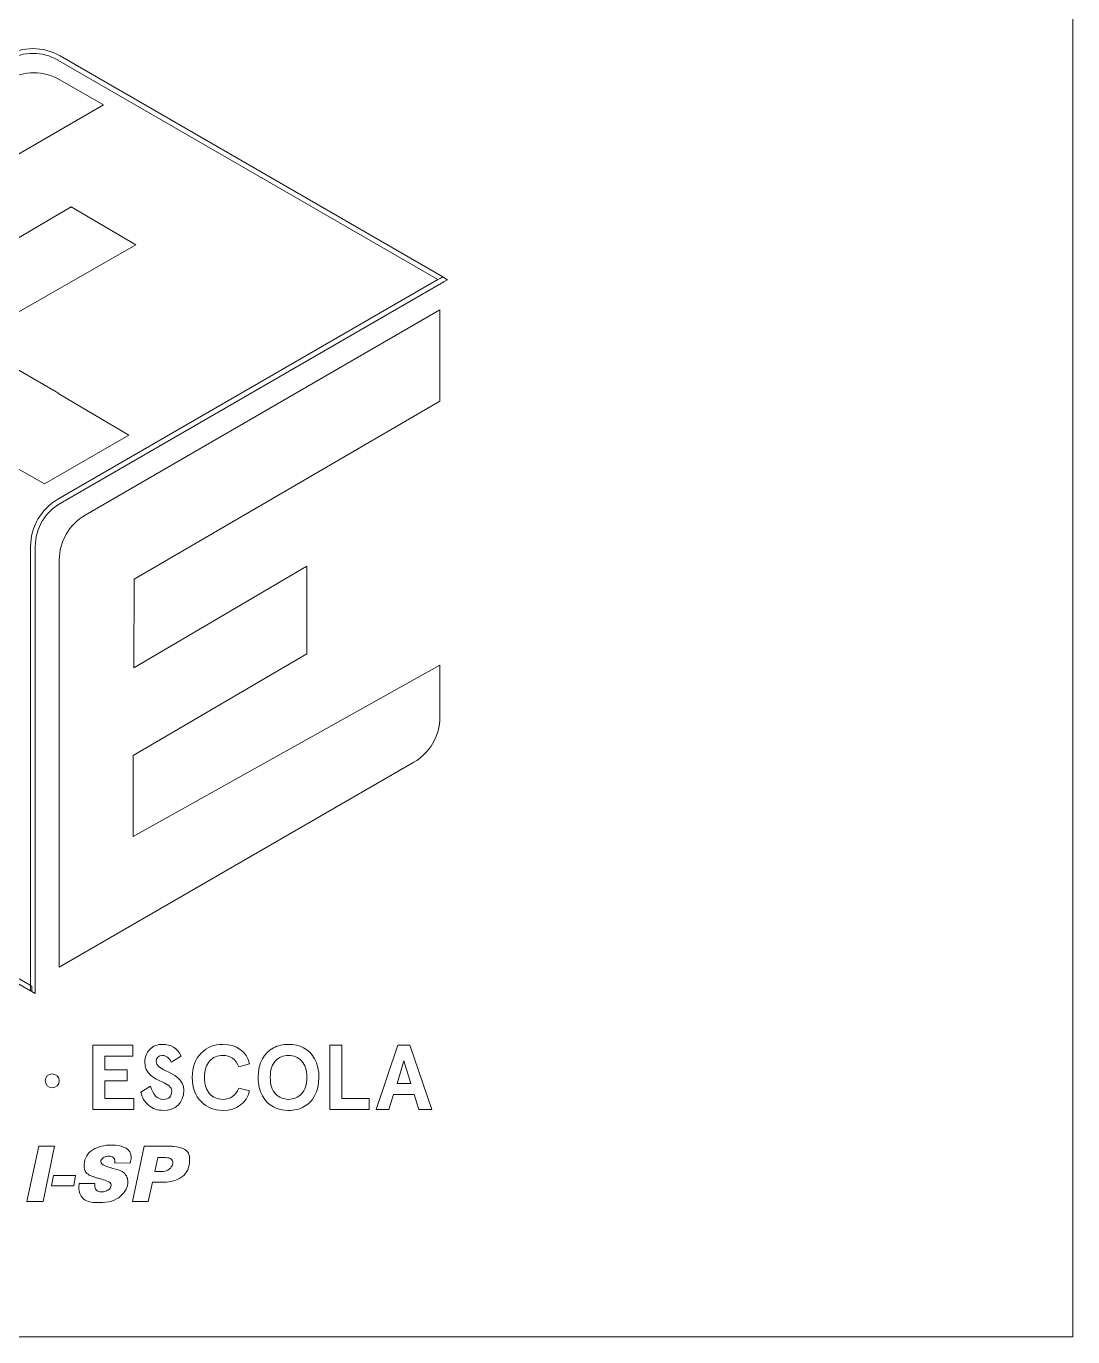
# Model space of a CAD drawing. Header units: millimetres. Extents: x -58.4 to 21.6, y 20.3 to 100.3.
# Drawn here: x -20.4 to 21.6, y 20.3 to 72.8 of the extents above; entities that cross this region are included whole.
import ezdxf

# ---------------------------------------------------------------- set-up
doc = ezdxf.new("R2010")
doc.units = ezdxf.units.MM
doc.header["$MEASUREMENT"] = 0
doc.layers.add('Camada 1', color=7, linetype='Continuous')

msp = doc.modelspace()

# ---------------------------------------------------------------- linework, layer by layer
at = {"layer": 'Camada 1', "color": 250, "lineweight": 20}
msp.add_lwpolyline([(-58.4193, 20.2811), (21.5807, 20.2811), (21.5807, 100.2811), (-58.4193, 100.2811), (-58.4193, 20.2811)], close=True, dxfattribs=at)
at = {"layer": 'Camada 1', "color": 140, "lineweight": 9}
msp.add_open_spline([(-20.1418, 34.1066), (-20.1418, 34.1066), (-20.192, 34.1372), (-20.192, 34.1372), (-20.192, 34.1372), (-20.192, 34.1372), (-20.192, 34.1372), (-20.192, 34.1372), (-35.5172, 42.9859), (-35.5172, 42.9859), (-35.5172, 42.9859), (-35.5172, 42.9859), (-35.5172, 42.9859), (-36.1907, 43.3744), (-36.6083, 44.0982), (-36.6083, 44.8745), (-36.6083, 44.8745), (-36.6083, 44.8745), (-36.6083, 44.8745), (-36.6083, 44.8745), (-36.6083, 61.4226), (-36.6083, 61.4226), (-36.6083, 61.4226), (-36.6083, 61.4226), (-36.6083, 61.4226), (-36.6083, 62.1989), (-36.1907, 62.9219), (-35.5172, 63.3104), (-35.5172, 63.3104), (-35.5172, 63.3104), (-35.5172, 63.3112), (-35.5172, 63.3112), (-21.1873, 71.5853), (-21.1873, 71.5853), (-21.1873, 71.5853), (-21.1873, 71.5853), (-21.1873, 71.5853), (-20.5146, 71.9722), (-19.6794, 71.9738), (-19.0067, 71.5853), (-19.0067, 71.5853), (-19.0067, 71.5853), (-19.0067, 71.5853), (-19.0067, 71.5853), (-3.6721, 62.7319), (-3.6721, 62.7319), (-3.6721, 62.7319), (-3.6721, 62.7319), (-3.6721, 62.7319), (-3.6721, 62.7319), (-3.8628, 62.6228), (-3.8628, 62.6228), (-3.8628, 62.6228), (-3.8628, 62.6228), (-3.8628, 62.6228), (-3.8628, 62.6228), (-19.1025, 71.4204), (-19.1025, 71.4204), (-19.1025, 71.4204), (-19.1025, 71.4212), (-19.1025, 71.4212), (-19.7163, 71.7752), (-20.4785, 71.7744), (-21.0923, 71.4204), (-21.0923, 71.4204), (-21.0923, 71.4204), (-21.0923, 71.4204), (-21.0923, 71.4204), (-35.423, 63.1463), (-35.423, 63.1463), (-35.423, 63.1463), (-35.423, 63.1463), (-35.423, 63.1463), (-36.0368, 62.7923), (-36.4199, 62.1314), (-36.4199, 61.4226), (-36.4199, 61.4226), (-36.4199, 61.4226), (-36.4199, 61.4226), (-36.4199, 61.4226), (-36.4199, 44.8745), (-36.4199, 44.8745), (-36.4199, 44.8745), (-36.4199, 44.8745), (-36.4199, 44.8745), (-36.4199, 44.1657), (-36.0368, 43.5047), (-35.423, 43.1507), (-35.423, 43.1507), (-35.423, 43.1507), (-35.423, 43.1507), (-35.423, 43.1507), (-20.2069, 34.3657), (-20.2069, 34.3657), (-20.2069, 34.3657), (-20.2069, 34.3657), (-20.2069, 34.3657), (-20.2069, 34.3657), (-20.192, 34.3562), (-20.192, 34.3562), (-20.192, 34.3562), (-20.192, 34.3562), (-20.192, 34.3562), (-20.192, 34.3562), (-20.1394, 34.3264), (-20.1394, 34.3264), (-20.1394, 34.3264), (-20.1394, 34.3264), (-20.1394, 34.3264), (-20.1394, 34.3264), (-20.1418, 34.1066), (-20.1418, 34.1066)], degree=3, knots=[0, 0, 0, 0, 0.027027, 0.027027, 0.027027, 0.0540541, 0.0540541, 0.0540541, 0.0810811, 0.0810811, 0.0810811, 0.1081081, 0.1081081, 0.1081081, 0.1351351, 0.1351351, 0.1351351, 0.1621622, 0.1621622, 0.1621622, 0.1891892, 0.1891892, 0.1891892, 0.2162162, 0.2162162, 0.2162162, 0.2432432, 0.2432432, 0.2432432, 0.2702703, 0.2702703, 0.2702703, 0.2972973, 0.2972973, 0.2972973, 0.3243243, 0.3243243, 0.3243243, 0.3513514, 0.3513514, 0.3513514, 0.3783784, 0.3783784, 0.3783784, 0.4054054, 0.4054054, 0.4054054, 0.4324324, 0.4324324, 0.4324324, 0.4594595, 0.4594595, 0.4594595, 0.4864865, 0.4864865, 0.4864865, 0.5135135, 0.5135135, 0.5135135, 0.5405405, 0.5405405, 0.5405405, 0.5675676, 0.5675676, 0.5675676, 0.5945946, 0.5945946, 0.5945946, 0.6216216, 0.6216216, 0.6216216, 0.6486486, 0.6486486, 0.6486486, 0.6756757, 0.6756757, 0.6756757, 0.7027027, 0.7027027, 0.7027027, 0.7297297, 0.7297297, 0.7297297, 0.7567568, 0.7567568, 0.7567568, 0.7837838, 0.7837838, 0.7837838, 0.8108108, 0.8108108, 0.8108108, 0.8378378, 0.8378378, 0.8378378, 0.8648649, 0.8648649, 0.8648649, 0.8918919, 0.8918919, 0.8918919, 0.9189189, 0.9189189, 0.9189189, 0.9459459, 0.9459459, 0.9459459, 0.972973, 0.972973, 0.972973, 1, 1, 1, 1], dxfattribs=at)
at = {"layer": 'Camada 1', "color": 240, "lineweight": 9}
for points, knots in [([(-19.2618, 58.1879), (-19.2618, 58.1879), (-20.4997, 58.9029), (-20.4997, 58.9029), (-20.4997, 58.9029), (-20.4997, 58.9029), (-20.4997, 58.9029), (-20.4997, 58.9029), (-20.502, 58.9045), (-20.502, 58.9045), (-20.502, 58.9045), (-20.502, 58.9045), (-20.502, 58.9045), (-20.502, 58.9045), (-22.7054, 60.1761), (-22.7054, 60.1761), (-22.7054, 60.1761), (-22.7054, 60.1761), (-22.7054, 60.1761), (-22.7054, 60.1761), (-15.9769, 64.0176), (-15.9769, 64.0176), (-15.9769, 64.0176), (-15.9769, 64.0176), (-15.9769, 64.0184), (-15.9769, 64.0184), (-18.5656, 65.5388), (-18.5656, 65.5388), (-18.5656, 65.5388), (-18.5656, 65.5388), (-18.5656, 65.5388), (-18.5664, 65.5388), (-18.6119, 65.4957), (-18.6119, 65.4957), (-18.6119, 65.4957), (-18.6119, 65.4957), (-18.6119, 65.4957), (-18.6174, 65.4988), (-18.6205, 65.502), (-18.6253, 65.5043), (-18.6253, 65.5043), (-18.6253, 65.5043), (-18.6253, 65.5043), (-18.6253, 65.5043), (-18.5656, 65.5388), (-18.5656, 65.5388), (-18.5656, 65.5388), (-18.5656, 65.5388), (-18.5664, 65.5388), (-18.5664, 65.5388), (-25.2086, 61.6385), (-25.2086, 61.6385), (-25.2086, 61.6385), (-25.2086, 61.6385), (-25.2093, 61.6385), (-25.2093, 61.6385), (-28.1348, 63.3332), (-28.1348, 63.3332), (-28.1348, 63.3332), (-28.1348, 63.3332), (-28.1348, 63.3332), (-28.1348, 63.3332), (-17.2752, 69.6182), (-17.2752, 69.6182), (-17.2752, 69.6182), (-17.2752, 69.6182), (-17.2752, 69.6182), (-17.2752, 69.6182), (-19.0154, 70.6268), (-19.0154, 70.6268), (-19.0154, 70.6268), (-19.0154, 70.6268), (-19.0154, 70.6268), (-19.6598, 71.002), (-20.4565, 71.0036), (-21.1033, 70.6308), (-21.1033, 70.6308), (-21.1033, 70.6308), (-21.1033, 70.6308), (-21.1033, 70.6308), (-33.558, 63.4525), (-33.558, 63.4525), (-33.558, 63.4525), (-33.558, 63.4525), (-33.558, 63.4525), (-33.9944, 63.2005), (-33.9842, 62.5678), (-33.5415, 62.3284), (-33.5415, 62.3284), (-33.5415, 62.3284), (-33.5415, 62.3284), (-33.5415, 62.3284), (-19.6292, 54.439), (-19.6292, 54.439), (-19.6292, 54.439), (-19.6292, 54.439), (-19.6292, 54.4398), (-19.6292, 54.4398), (-16.2594, 56.3982), (-16.2594, 56.3982), (-16.2594, 56.3982), (-16.2594, 56.3982), (-16.2594, 56.3982), (-16.2594, 56.3982), (-19.0562, 58.0497), (-19.0562, 58.0497), (-19.0562, 58.0497), (-19.0562, 58.0497), (-19.0562, 58.0497), (-19.1213, 58.0984), (-19.1881, 58.1455), (-19.2618, 58.1879)], [0, 0, 0, 0, 0.027027, 0.027027, 0.027027, 0.0540541, 0.0540541, 0.0540541, 0.0810811, 0.0810811, 0.0810811, 0.1081081, 0.1081081, 0.1081081, 0.1351351, 0.1351351, 0.1351351, 0.1621622, 0.1621622, 0.1621622, 0.1891892, 0.1891892, 0.1891892, 0.2162162, 0.2162162, 0.2162162, 0.2432432, 0.2432432, 0.2432432, 0.2702703, 0.2702703, 0.2702703, 0.2972973, 0.2972973, 0.2972973, 0.3243243, 0.3243243, 0.3243243, 0.3513514, 0.3513514, 0.3513514, 0.3783784, 0.3783784, 0.3783784, 0.4054054, 0.4054054, 0.4054054, 0.4324324, 0.4324324, 0.4324324, 0.4594595, 0.4594595, 0.4594595, 0.4864865, 0.4864865, 0.4864865, 0.5135135, 0.5135135, 0.5135135, 0.5405405, 0.5405405, 0.5405405, 0.5675676, 0.5675676, 0.5675676, 0.5945946, 0.5945946, 0.5945946, 0.6216216, 0.6216216, 0.6216216, 0.6486486, 0.6486486, 0.6486486, 0.6756757, 0.6756757, 0.6756757, 0.7027027, 0.7027027, 0.7027027, 0.7297297, 0.7297297, 0.7297297, 0.7567568, 0.7567568, 0.7567568, 0.7837838, 0.7837838, 0.7837838, 0.8108108, 0.8108108, 0.8108108, 0.8378378, 0.8378378, 0.8378378, 0.8648649, 0.8648649, 0.8648649, 0.8918919, 0.8918919, 0.8918919, 0.9189189, 0.9189189, 0.9189189, 0.9459459, 0.9459459, 0.9459459, 0.972973, 0.972973, 0.972973, 1, 1, 1, 1]), ([(-20.1912, 34.1584), (-20.1912, 34.1584), (-20.1912, 34.3562), (-20.1912, 34.3562), (-20.1912, 34.3562), (-20.1912, 34.3562), (-20.1912, 34.3562), (-20.1912, 34.3562), (-20.1912, 51.9382), (-20.1912, 51.9382), (-20.1912, 51.9382), (-20.1912, 51.9382), (-20.1912, 51.9382), (-20.1912, 52.7137), (-19.7728, 53.4374), (-19.1017, 53.8252), (-19.1017, 53.8252), (-19.1017, 53.8252), (-19.1017, 53.8259), (-19.1017, 53.8259), (-3.8621, 62.6228), (-3.8621, 62.6228), (-3.8621, 62.6228), (-3.8621, 62.6228), (-3.8621, 62.6236), (-3.8621, 62.6236), (-3.7263, 62.7013), (-3.7263, 62.7013), (-3.7263, 62.7013), (-3.7263, 62.7013), (-3.7263, 62.7013), (-3.7263, 62.7013), (-3.6729, 62.7327), (-3.6729, 62.7327), (-3.6729, 62.7327), (-3.6729, 62.7327), (-3.6729, 62.7327), (-3.6729, 62.7327), (-3.4869, 62.6212), (-3.4869, 62.6212), (-3.4869, 62.6212), (-3.4869, 62.6212), (-3.4869, 62.6212), (-3.4869, 62.6212), (-3.6329, 62.538), (-3.6329, 62.538), (-3.6329, 62.538), (-3.6329, 62.538), (-3.6329, 62.538), (-3.6329, 62.538), (-3.6329, 62.5364), (-3.6329, 62.5364), (-3.6329, 62.5364), (-3.6329, 62.5364), (-3.6329, 62.5364), (-3.6329, 62.5364), (-19.0059, 53.6619), (-19.0059, 53.6619), (-19.0059, 53.6619), (-19.0059, 53.6619), (-19.0059, 53.6619), (-19.6213, 53.3071), (-20.0013, 52.647), (-20.0013, 51.9382), (-20.0013, 51.9382), (-20.0013, 51.9382), (-20.0013, 51.9382), (-20.0013, 51.9382), (-20.0013, 34.1584), (-20.0013, 34.1584), (-20.0013, 34.1584), (-20.0013, 34.1584), (-20.0013, 34.1584), (-20.0013, 34.1584), (-20.0013, 34.0297), (-20.0013, 34.0297), (-20.0013, 34.0297), (-20.0013, 34.0297), (-20.0013, 34.0297), (-20.0013, 34.0297), (-20.1441, 34.1098), (-20.1441, 34.1098), (-20.1441, 34.1098), (-20.1441, 34.1098), (-20.1441, 34.1098), (-20.1441, 34.1098), (-20.1912, 34.1372), (-20.1912, 34.1372), (-20.1912, 34.1372), (-20.1912, 34.1372), (-20.1912, 34.1372), (-20.1912, 34.1372), (-20.1912, 34.1584), (-20.1912, 34.1584)], [0, 0, 0, 0, 0.0322581, 0.0322581, 0.0322581, 0.0645161, 0.0645161, 0.0645161, 0.0967742, 0.0967742, 0.0967742, 0.1290323, 0.1290323, 0.1290323, 0.1612903, 0.1612903, 0.1612903, 0.1935484, 0.1935484, 0.1935484, 0.2258065, 0.2258065, 0.2258065, 0.2580645, 0.2580645, 0.2580645, 0.2903226, 0.2903226, 0.2903226, 0.3225806, 0.3225806, 0.3225806, 0.3548387, 0.3548387, 0.3548387, 0.3870968, 0.3870968, 0.3870968, 0.4193548, 0.4193548, 0.4193548, 0.4516129, 0.4516129, 0.4516129, 0.483871, 0.483871, 0.483871, 0.516129, 0.516129, 0.516129, 0.5483871, 0.5483871, 0.5483871, 0.5806452, 0.5806452, 0.5806452, 0.6129032, 0.6129032, 0.6129032, 0.6451613, 0.6451613, 0.6451613, 0.6774194, 0.6774194, 0.6774194, 0.7096774, 0.7096774, 0.7096774, 0.7419355, 0.7419355, 0.7419355, 0.7741935, 0.7741935, 0.7741935, 0.8064516, 0.8064516, 0.8064516, 0.8387097, 0.8387097, 0.8387097, 0.8709677, 0.8709677, 0.8709677, 0.9032258, 0.9032258, 0.9032258, 0.9354839, 0.9354839, 0.9354839, 0.9677419, 0.9677419, 0.9677419, 1, 1, 1, 1]), ([(-17.692, 31.9645), (-17.692, 31.9645), (-16.0915, 31.9645), (-16.0915, 31.9645), (-16.0915, 31.9645), (-16.0915, 31.9645), (-16.0915, 31.9645), (-16.0915, 31.9645), (-16.0915, 31.5218), (-16.0915, 31.5218), (-16.0915, 31.5218), (-16.0915, 31.5218), (-16.0915, 31.5218), (-16.0915, 31.5218), (-17.2116, 31.5218), (-17.2116, 31.5218), (-17.2116, 31.5218), (-17.2116, 31.5218), (-17.2116, 31.5218), (-17.2116, 31.5218), (-17.2116, 30.9778), (-17.2116, 30.9778), (-17.2116, 30.9778), (-17.2116, 30.9778), (-17.2116, 30.9778), (-17.2116, 30.9778), (-16.3136, 30.9778), (-16.3136, 30.9778), (-16.3136, 30.9778), (-16.3136, 30.9778), (-16.3136, 30.9778), (-16.3136, 30.9778), (-16.3136, 30.5351), (-16.3136, 30.5351), (-16.3136, 30.5351), (-16.3136, 30.5351), (-16.3136, 30.5351), (-16.3136, 30.5351), (-17.2116, 30.5351), (-17.2116, 30.5351), (-17.2116, 30.5351), (-17.2116, 30.5351), (-17.2116, 30.5351), (-17.2116, 30.5351), (-17.2116, 29.8216), (-17.2116, 29.8216), (-17.2116, 29.8216), (-17.2116, 29.8216), (-17.2116, 29.8216), (-17.2116, 29.8216), (-16.0546, 29.8216), (-16.0546, 29.8216), (-16.0546, 29.8216), (-16.0546, 29.8216), (-16.0546, 29.8216), (-16.0546, 29.8216), (-16.0546, 29.3781), (-16.0546, 29.3781), (-16.0546, 29.3781), (-16.0546, 29.3781), (-16.0546, 29.3781), (-16.0546, 29.3781), (-17.692, 29.3781), (-17.692, 29.3781), (-17.692, 29.3781), (-17.692, 29.3781), (-17.692, 29.3781), (-17.692, 29.3781), (-17.692, 31.9645), (-17.692, 31.9645)], [0, 0, 0, 0, 0.0434783, 0.0434783, 0.0434783, 0.0869565, 0.0869565, 0.0869565, 0.1304348, 0.1304348, 0.1304348, 0.173913, 0.173913, 0.173913, 0.2173913, 0.2173913, 0.2173913, 0.2608696, 0.2608696, 0.2608696, 0.3043478, 0.3043478, 0.3043478, 0.3478261, 0.3478261, 0.3478261, 0.3913043, 0.3913043, 0.3913043, 0.4347826, 0.4347826, 0.4347826, 0.4782609, 0.4782609, 0.4782609, 0.5217391, 0.5217391, 0.5217391, 0.5652174, 0.5652174, 0.5652174, 0.6086957, 0.6086957, 0.6086957, 0.6521739, 0.6521739, 0.6521739, 0.6956522, 0.6956522, 0.6956522, 0.7391304, 0.7391304, 0.7391304, 0.7826087, 0.7826087, 0.7826087, 0.826087, 0.826087, 0.826087, 0.8695652, 0.8695652, 0.8695652, 0.9130435, 0.9130435, 0.9130435, 0.9565217, 0.9565217, 0.9565217, 1, 1, 1, 1]), ([(-14.5506, 31.2777), (-14.6425, 31.459), (-14.7649, 31.5508), (-14.9085, 31.5508), (-14.9085, 31.5508), (-14.9093, 31.5508), (-14.9093, 31.5508), (-15.053, 31.5508), (-15.1566, 31.4512), (-15.1566, 31.3146), (-15.1566, 31.3146), (-15.1566, 31.3146), (-15.1566, 31.3146), (-15.1566, 31.1521), (-14.9792, 31.0296), (-14.7688, 30.93), (-14.7688, 30.93), (-14.7688, 30.93), (-14.7688, 30.93), (-14.458, 30.7934), (-14.0475, 30.6011), (-14.0514, 30.1544), (-14.0514, 30.1544), (-14.0514, 30.1544), (-14.0514, 30.1544), (-14.0514, 29.6513), (-14.3764, 29.3483), (-14.8795, 29.3483), (-14.8795, 29.3483), (-14.8795, 29.3483), (-14.8795, 29.3483), (-15.1048, 29.3483), (-15.3002, 29.4189), (-15.4635, 29.5555), (-15.4635, 29.5555), (-15.4635, 29.5555), (-15.4635, 29.5555), (-15.626, 29.696), (-15.7296, 29.8695), (-15.7696, 30.0728), (-15.7696, 30.0728), (-15.7696, 30.0728), (-15.7696, 30.0728), (-15.7696, 30.0728), (-15.3819, 30.3169), (-15.3819, 30.3169), (-15.3819, 30.3169), (-15.3819, 30.3169), (-15.3819, 30.3169), (-15.2822, 29.9653), (-15.1118, 29.7918), (-14.8685, 29.7918), (-14.8685, 29.7918), (-14.8685, 29.7918), (-14.8685, 29.7918), (-14.6425, 29.7918), (-14.5318, 29.9033), (-14.5318, 30.1285), (-14.5318, 30.1285), (-14.5318, 30.1285), (-14.5318, 30.1285), (-14.5318, 30.28), (-14.6982, 30.3978), (-14.9164, 30.4904), (-14.9164, 30.4904), (-14.9164, 30.4904), (-14.9164, 30.4904), (-15.2233, 30.6199), (-15.6221, 30.8154), (-15.615, 31.2926), (-15.615, 31.2926), (-15.615, 31.2926), (-15.615, 31.2926), (-15.615, 31.4881), (-15.5483, 31.6545), (-15.4156, 31.791), (-15.4156, 31.791), (-15.4156, 31.791), (-15.4156, 31.791), (-15.2783, 31.9276), (-15.1118, 31.9943), (-14.9085, 31.9943), (-14.9085, 31.9943), (-14.9085, 31.9943), (-14.9085, 31.9943), (-14.5577, 31.9943), (-14.3104, 31.8389), (-14.1621, 31.5249), (-14.1621, 31.5249), (-14.1621, 31.5249), (-14.1621, 31.5249), (-14.1629, 31.5249), (-14.5506, 31.2777), (-14.5506, 31.2777)], [0, 0, 0, 0, 0.0322581, 0.0322581, 0.0322581, 0.0645161, 0.0645161, 0.0645161, 0.0967742, 0.0967742, 0.0967742, 0.1290323, 0.1290323, 0.1290323, 0.1612903, 0.1612903, 0.1612903, 0.1935484, 0.1935484, 0.1935484, 0.2258065, 0.2258065, 0.2258065, 0.2580645, 0.2580645, 0.2580645, 0.2903226, 0.2903226, 0.2903226, 0.3225806, 0.3225806, 0.3225806, 0.3548387, 0.3548387, 0.3548387, 0.3870968, 0.3870968, 0.3870968, 0.4193548, 0.4193548, 0.4193548, 0.4516129, 0.4516129, 0.4516129, 0.483871, 0.483871, 0.483871, 0.516129, 0.516129, 0.516129, 0.5483871, 0.5483871, 0.5483871, 0.5806452, 0.5806452, 0.5806452, 0.6129032, 0.6129032, 0.6129032, 0.6451613, 0.6451613, 0.6451613, 0.6774194, 0.6774194, 0.6774194, 0.7096774, 0.7096774, 0.7096774, 0.7419355, 0.7419355, 0.7419355, 0.7741935, 0.7741935, 0.7741935, 0.8064516, 0.8064516, 0.8064516, 0.8387097, 0.8387097, 0.8387097, 0.8709677, 0.8709677, 0.8709677, 0.9032258, 0.9032258, 0.9032258, 0.9354839, 0.9354839, 0.9354839, 0.9677419, 0.9677419, 0.9677419, 1, 1, 1, 1]), ([(-11.8488, 31.1003), (-11.9634, 31.3994), (-12.1738, 31.5508), (-12.4886, 31.5508), (-12.4886, 31.5508), (-12.4886, 31.5508), (-12.4886, 31.5508), (-12.6989, 31.5508), (-12.8763, 31.4771), (-13.0168, 31.3256), (-13.0168, 31.3256), (-13.0168, 31.3256), (-13.0168, 31.3256), (-13.1534, 31.1741), (-13.2233, 30.9559), (-13.2233, 30.6717), (-13.2233, 30.6717), (-13.2233, 30.6717), (-13.2233, 30.6717), (-13.2233, 30.3868), (-13.1534, 30.1693), (-13.0168, 30.0171), (-13.0168, 30.0171), (-13.0168, 30.0171), (-13.0168, 30.0171), (-12.8763, 29.8656), (-12.6989, 29.7918), (-12.4886, 29.7918), (-12.4886, 29.7918), (-12.4886, 29.7918), (-12.4886, 29.7918), (-12.1738, 29.7918), (-11.9634, 29.9433), (-11.8488, 30.2431), (-11.8488, 30.2431), (-11.8488, 30.2431), (-11.8488, 30.2431), (-11.8488, 30.2431), (-11.4163, 30.1317), (-11.4163, 30.1317), (-11.4163, 30.1317), (-11.4163, 30.1317), (-11.4163, 30.1317), (-11.5388, 29.6332), (-11.9266, 29.3483), (-12.4886, 29.3483), (-12.4886, 29.3483), (-12.4886, 29.3483), (-12.4886, 29.3483), (-12.8316, 29.3483), (-13.1205, 29.4668), (-13.3567, 29.6992), (-13.3567, 29.6992), (-13.3567, 29.7), (-13.3567, 29.7), (-13.593, 29.9323), (-13.7115, 30.2573), (-13.7115, 30.6717), (-13.7115, 30.6717), (-13.7115, 30.6717), (-13.7115, 30.6717), (-13.7115, 31.0854), (-13.593, 31.4103), (-13.3567, 31.6435), (-13.3567, 31.6435), (-13.3567, 31.6435), (-13.3567, 31.6435), (-13.1205, 31.8766), (-12.8316, 31.9943), (-12.4886, 31.9943), (-12.4886, 31.9943), (-12.4886, 31.9943), (-12.4886, 31.9943), (-11.9266, 31.9943), (-11.5388, 31.7102), (-11.4163, 31.211), (-11.4163, 31.211), (-11.4163, 31.211), (-11.4163, 31.211), (-11.4163, 31.211), (-11.8488, 31.1003), (-11.8488, 31.1003)], [0, 0, 0, 0, 0.037037, 0.037037, 0.037037, 0.0740741, 0.0740741, 0.0740741, 0.1111111, 0.1111111, 0.1111111, 0.1481481, 0.1481481, 0.1481481, 0.1851852, 0.1851852, 0.1851852, 0.2222222, 0.2222222, 0.2222222, 0.2592593, 0.2592593, 0.2592593, 0.2962963, 0.2962963, 0.2962963, 0.3333333, 0.3333333, 0.3333333, 0.3703704, 0.3703704, 0.3703704, 0.4074074, 0.4074074, 0.4074074, 0.4444444, 0.4444444, 0.4444444, 0.4814815, 0.4814815, 0.4814815, 0.5185185, 0.5185185, 0.5185185, 0.5555556, 0.5555556, 0.5555556, 0.5925926, 0.5925926, 0.5925926, 0.6296296, 0.6296296, 0.6296296, 0.6666667, 0.6666667, 0.6666667, 0.7037037, 0.7037037, 0.7037037, 0.7407407, 0.7407407, 0.7407407, 0.7777778, 0.7777778, 0.7777778, 0.8148148, 0.8148148, 0.8148148, 0.8518519, 0.8518519, 0.8518519, 0.8888889, 0.8888889, 0.8888889, 0.9259259, 0.9259259, 0.9259259, 0.962963, 0.962963, 0.962963, 1, 1, 1, 1]), ([(-9.8527, 31.9943), (-9.4061, 31.9943), (-9.0325, 31.8209), (-8.8072, 31.4103), (-8.8072, 31.4103), (-8.8072, 31.4103), (-8.8072, 31.4103), (-8.6926, 31.207), (-8.6337, 30.9598), (-8.6337, 30.6717), (-8.6337, 30.6717), (-8.6337, 30.6717), (-8.6337, 30.6717), (-8.6337, 30.0948), (-8.8888, 29.6741), (-9.2468, 29.4849), (-9.2468, 29.4849), (-9.2468, 29.4849), (-9.2468, 29.4849), (-9.4281, 29.393), (-9.6275, 29.3483), (-9.8527, 29.3483), (-9.8527, 29.3483), (-9.8527, 29.3483), (-9.8527, 29.3483), (-10.3002, 29.3483), (-10.6699, 29.5226), (-10.9022, 29.9323), (-10.9022, 29.9323), (-10.9022, 29.9323), (-10.9022, 29.9323), (-11.0168, 30.1356), (-11.0725, 30.3836), (-11.0725, 30.6717), (-11.0725, 30.6717), (-11.0725, 30.6717), (-11.0725, 30.6717), (-11.0725, 31.2479), (-10.8174, 31.6733), (-10.4587, 31.8538), (-10.4587, 31.8538), (-10.4587, 31.8538), (-10.4587, 31.8538), (-10.2782, 31.9465), (-10.0788, 31.9943), (-9.8527, 31.9943)], [0, 0, 0, 0, 0.0666667, 0.0666667, 0.0666667, 0.1333333, 0.1333333, 0.1333333, 0.2, 0.2, 0.2, 0.2666667, 0.2666667, 0.2666667, 0.3333333, 0.3333333, 0.3333333, 0.4, 0.4, 0.4, 0.4666667, 0.4666667, 0.4666667, 0.5333333, 0.5333333, 0.5333333, 0.6, 0.6, 0.6, 0.6666667, 0.6666667, 0.6666667, 0.7333333, 0.7333333, 0.7333333, 0.8, 0.8, 0.8, 0.8666667, 0.8666667, 0.8666667, 0.9333333, 0.9333333, 0.9333333, 1, 1, 1, 1]), ([(-9.8527, 31.5508), (-9.8527, 31.5508), (-9.8527, 31.5508), (-9.8527, 31.5508), (-9.8527, 31.5508), (-9.8527, 31.5508), (-9.8527, 31.5508), (-10.0639, 31.5508), (-10.2374, 31.4771), (-10.3779, 31.3295), (-10.3779, 31.3295), (-10.3779, 31.3295), (-10.3779, 31.3295), (-10.5144, 31.1811), (-10.5851, 30.9637), (-10.5851, 30.6717), (-10.5851, 30.6717), (-10.5851, 30.6717), (-10.5851, 30.6717), (-10.5851, 30.3797), (-10.5144, 30.1615), (-10.3779, 30.0139), (-10.3779, 30.0139), (-10.3779, 30.0139), (-10.3779, 30.0139), (-10.2374, 29.8656), (-10.0639, 29.7918), (-9.8527, 29.7918), (-9.8527, 29.7918), (-9.8527, 29.7918), (-9.8527, 29.7918), (-9.6424, 29.7918), (-9.4689, 29.8656), (-9.3323, 30.0139), (-9.3323, 30.0139), (-9.3323, 30.0139), (-9.3323, 30.0139), (-9.1918, 30.1615), (-9.1212, 30.3797), (-9.1212, 30.6717), (-9.1212, 30.6717), (-9.1212, 30.6717), (-9.1212, 30.6717), (-9.1212, 30.9637), (-9.1918, 31.1811), (-9.3323, 31.3295), (-9.3323, 31.3295), (-9.3323, 31.3295), (-9.3323, 31.3295), (-9.4689, 31.4771), (-9.6424, 31.5508), (-9.8527, 31.5508)], [0, 0, 0, 0, 0.0588235, 0.0588235, 0.0588235, 0.1176471, 0.1176471, 0.1176471, 0.1764706, 0.1764706, 0.1764706, 0.2352941, 0.2352941, 0.2352941, 0.2941176, 0.2941176, 0.2941176, 0.3529412, 0.3529412, 0.3529412, 0.4117647, 0.4117647, 0.4117647, 0.4705882, 0.4705882, 0.4705882, 0.5294118, 0.5294118, 0.5294118, 0.5882353, 0.5882353, 0.5882353, 0.6470588, 0.6470588, 0.6470588, 0.7058824, 0.7058824, 0.7058824, 0.7647059, 0.7647059, 0.7647059, 0.8235294, 0.8235294, 0.8235294, 0.8823529, 0.8823529, 0.8823529, 0.9411765, 0.9411765, 0.9411765, 1, 1, 1, 1]), ([(-8.2004, 31.9645), (-8.2004, 31.9645), (-7.72, 31.9645), (-7.72, 31.9645), (-7.72, 31.9645), (-7.72, 31.9645), (-7.72, 31.9645), (-7.72, 31.9645), (-7.72, 29.8216), (-7.72, 29.8216), (-7.72, 29.8216), (-7.72, 29.8216), (-7.72, 29.8216), (-7.72, 29.8216), (-6.6227, 29.8216), (-6.6227, 29.8216), (-6.6227, 29.8216), (-6.6227, 29.8216), (-6.6227, 29.8216), (-6.6227, 29.8216), (-6.6227, 29.3781), (-6.6227, 29.3781), (-6.6227, 29.3781), (-6.6227, 29.3781), (-6.6227, 29.3781), (-6.6227, 29.3781), (-8.2004, 29.3781), (-8.2004, 29.3781), (-8.2004, 29.3781), (-8.2004, 29.3781), (-8.2004, 29.3781), (-8.2004, 29.3781), (-8.2004, 31.9645), (-8.2004, 31.9645)], [0, 0, 0, 0, 0.0909091, 0.0909091, 0.0909091, 0.1818182, 0.1818182, 0.1818182, 0.2727273, 0.2727273, 0.2727273, 0.3636364, 0.3636364, 0.3636364, 0.4545455, 0.4545455, 0.4545455, 0.5454545, 0.5454545, 0.5454545, 0.6363636, 0.6363636, 0.6363636, 0.7272727, 0.7272727, 0.7272727, 0.8181818, 0.8181818, 0.8181818, 0.9090909, 0.9090909, 0.9090909, 1, 1, 1, 1]), ([(-4.6305, 29.3781), (-4.6305, 29.3781), (-4.8189, 29.988), (-4.8189, 29.988), (-4.8189, 29.988), (-4.8189, 29.988), (-4.8189, 29.988), (-4.8197, 29.988), (-5.64, 29.988), (-5.64, 29.988), (-5.64, 29.988), (-5.64, 29.988), (-5.64, 29.988), (-5.64, 29.988), (-5.8283, 29.3781), (-5.8283, 29.3781), (-5.8283, 29.3781), (-5.8283, 29.3781), (-5.8283, 29.3781), (-5.8283, 29.3781), (-6.3456, 29.3781), (-6.3456, 29.3781), (-6.3456, 29.3781), (-6.3456, 29.3781), (-6.3456, 29.3781), (-6.3456, 29.3781), (-5.4696, 31.9645), (-5.4696, 31.9645), (-5.4696, 31.9645), (-5.4696, 31.9645), (-5.4696, 31.9645), (-5.4696, 31.9645), (-4.9892, 31.9645), (-4.9892, 31.9645), (-4.9892, 31.9645), (-4.9892, 31.9645), (-4.9892, 31.9645), (-4.9892, 31.9645), (-4.1132, 29.3781), (-4.1132, 29.3781), (-4.1132, 29.3781), (-4.1132, 29.3781), (-4.1132, 29.3781), (-4.1132, 29.3781), (-4.6305, 29.3781), (-4.6305, 29.3781)], [0, 0, 0, 0, 0.0666667, 0.0666667, 0.0666667, 0.1333333, 0.1333333, 0.1333333, 0.2, 0.2, 0.2, 0.2666667, 0.2666667, 0.2666667, 0.3333333, 0.3333333, 0.3333333, 0.4, 0.4, 0.4, 0.4666667, 0.4666667, 0.4666667, 0.5333333, 0.5333333, 0.5333333, 0.6, 0.6, 0.6, 0.6666667, 0.6666667, 0.6666667, 0.7333333, 0.7333333, 0.7333333, 0.8, 0.8, 0.8, 0.8666667, 0.8666667, 0.8666667, 0.9333333, 0.9333333, 0.9333333, 1, 1, 1, 1]), ([(-5.2294, 31.3295), (-5.2294, 31.3295), (-5.2294, 31.3295), (-5.2294, 31.3295), (-5.2294, 31.3295), (-5.2294, 31.3295), (-5.2294, 31.3295), (-5.2294, 31.3295), (-5.5026, 30.4315), (-5.5026, 30.4315), (-5.5026, 30.4315), (-5.5026, 30.4315), (-5.5026, 30.4315), (-5.5026, 30.4315), (-4.9563, 30.4315), (-4.9563, 30.4315), (-4.9563, 30.4315), (-4.9563, 30.4315), (-4.9563, 30.4315), (-4.9563, 30.4315), (-5.2294, 31.3295), (-5.2294, 31.3295)], [0, 0, 0, 0, 0.1428571, 0.1428571, 0.1428571, 0.2857143, 0.2857143, 0.2857143, 0.4285714, 0.4285714, 0.4285714, 0.5714286, 0.5714286, 0.5714286, 0.7142857, 0.7142857, 0.7142857, 0.8571429, 0.8571429, 0.8571429, 1, 1, 1, 1]), ([(-19.0421, 30.5328), (-19.0421, 30.3781), (-19.1669, 30.2526), (-19.3223, 30.2526), (-19.3223, 30.2526), (-19.3223, 30.2526), (-19.3223, 30.2526), (-19.4769, 30.2526), (-19.6025, 30.3781), (-19.6025, 30.5328), (-19.6025, 30.5328), (-19.6025, 30.5336), (-19.6025, 30.5336), (-19.6025, 30.6882), (-19.4769, 30.8138), (-19.3223, 30.8138), (-19.3223, 30.8138), (-19.3223, 30.8138), (-19.3223, 30.8138), (-19.1669, 30.8138), (-19.0421, 30.6882), (-19.0421, 30.5328)], [0, 0, 0, 0, 0.1428571, 0.1428571, 0.1428571, 0.2857143, 0.2857143, 0.2857143, 0.4285714, 0.4285714, 0.4285714, 0.5714286, 0.5714286, 0.5714286, 0.7142857, 0.7142857, 0.7142857, 0.8571429, 0.8571429, 0.8571429, 1, 1, 1, 1])]:
    msp.add_open_spline(points, degree=3, knots=knots, dxfattribs=at)
at = {"layer": 'Camada 1', "color": 155, "lineweight": 9}
msp.add_open_spline([(-19.0397, 35.0909), (-19.0397, 35.0909), (-4.8322, 43.2936), (-4.8322, 43.2936), (-4.8322, 43.2936), (-4.8322, 43.2936), (-4.8322, 43.2936), (-4.1862, 43.6656), (-3.7891, 44.354), (-3.7891, 45.099), (-3.7891, 45.099), (-3.7891, 45.099), (-3.7891, 45.099), (-3.7891, 45.099), (-3.7891, 47.1845), (-3.7891, 47.1845), (-3.7891, 47.1845), (-3.7891, 47.1845), (-3.7891, 47.1845), (-3.7891, 47.1845), (-16.0805, 40.321), (-16.0805, 40.321), (-16.0805, 40.321), (-16.0805, 40.321), (-16.0805, 40.321), (-16.0805, 40.321), (-16.0805, 43.5605), (-16.0805, 43.5605), (-16.0805, 43.5605), (-16.0805, 43.5605), (-16.0805, 43.5605), (-16.0805, 43.5605), (-9.1227, 47.6414), (-9.1227, 47.6414), (-9.1227, 47.6414), (-9.1227, 47.6414), (-9.1227, 47.6414), (-9.1227, 47.6414), (-9.1227, 51.1516), (-9.1227, 51.1516), (-9.1227, 51.1516), (-9.1227, 51.1516), (-9.1227, 51.1516), (-9.1227, 51.1516), (-16.0483, 47.0801), (-16.0483, 47.0801), (-16.0483, 47.0801), (-16.0483, 47.0801), (-16.0483, 47.0809), (-16.0483, 47.0809), (-16.0412, 50.6257), (-16.0412, 50.6257), (-16.0412, 50.6257), (-16.0412, 50.6257), (-16.0412, 50.6257), (-16.0412, 50.6257), (-3.7891, 57.7616), (-3.7891, 57.7616), (-3.7891, 57.7616), (-3.7891, 57.7616), (-3.7891, 57.7624), (-3.7891, 57.7624), (-3.7891, 61.4148), (-3.7891, 61.4148), (-3.7891, 61.4148), (-3.7891, 61.4148), (-3.7891, 61.4148), (-3.7891, 61.4148), (-17.9989, 53.1941), (-17.9989, 53.1941), (-17.9989, 53.1941), (-17.9989, 53.1941), (-17.9989, 53.1941), (-18.6433, 52.8228), (-19.0397, 52.1336), (-19.0397, 51.3895), (-19.0397, 51.3895), (-19.0397, 51.3895), (-19.0397, 51.3895), (-19.0397, 51.3895), (-19.0397, 35.0909), (-19.0397, 35.0909)], degree=3, knots=[0, 0, 0, 0, 0.037037, 0.037037, 0.037037, 0.0740741, 0.0740741, 0.0740741, 0.1111111, 0.1111111, 0.1111111, 0.1481481, 0.1481481, 0.1481481, 0.1851852, 0.1851852, 0.1851852, 0.2222222, 0.2222222, 0.2222222, 0.2592593, 0.2592593, 0.2592593, 0.2962963, 0.2962963, 0.2962963, 0.3333333, 0.3333333, 0.3333333, 0.3703704, 0.3703704, 0.3703704, 0.4074074, 0.4074074, 0.4074074, 0.4444444, 0.4444444, 0.4444444, 0.4814815, 0.4814815, 0.4814815, 0.5185185, 0.5185185, 0.5185185, 0.5555556, 0.5555556, 0.5555556, 0.5925926, 0.5925926, 0.5925926, 0.6296296, 0.6296296, 0.6296296, 0.6666667, 0.6666667, 0.6666667, 0.7037037, 0.7037037, 0.7037037, 0.7407407, 0.7407407, 0.7407407, 0.7777778, 0.7777778, 0.7777778, 0.8148148, 0.8148148, 0.8148148, 0.8518519, 0.8518519, 0.8518519, 0.8888889, 0.8888889, 0.8888889, 0.9259259, 0.9259259, 0.9259259, 0.962963, 0.962963, 0.962963, 1, 1, 1, 1], dxfattribs=at)
at = {"layer": 'Camada 1', "color": 250, "lineweight": 9}
for points, knots in [([(-19.8568, 27.9158), (-19.8568, 27.9158), (-19.2304, 27.9158), (-19.2304, 27.9158), (-19.2304, 27.9158), (-19.2304, 27.9158), (-19.2304, 27.9158), (-19.2304, 27.9158), (-19.6857, 25.7038), (-19.6857, 25.7038), (-19.6857, 25.7038), (-19.6857, 25.7038), (-19.6857, 25.7038), (-19.6865, 25.7038), (-20.3364, 25.7038), (-20.3364, 25.7038), (-20.3364, 25.7038), (-20.3364, 25.7038), (-20.3364, 25.7038), (-20.3364, 25.7038), (-19.8568, 27.9158), (-19.8568, 27.9158)], [0, 0, 0, 0, 0.1428571, 0.1428571, 0.1428571, 0.2857143, 0.2857143, 0.2857143, 0.4285714, 0.4285714, 0.4285714, 0.5714286, 0.5714286, 0.5714286, 0.7142857, 0.7142857, 0.7142857, 0.8571429, 0.8571429, 0.8571429, 1, 1, 1, 1]), ([(-18.0483, 27.1709), (-18.0256, 27.4456), (-17.9078, 27.6458), (-17.6951, 27.7721), (-17.6951, 27.7721), (-17.6951, 27.7729), (-17.6951, 27.7729), (-17.4824, 27.8993), (-17.2312, 27.9621), (-16.9423, 27.9621), (-16.9423, 27.9621), (-16.9423, 27.9621), (-16.9423, 27.9621), (-16.9172, 27.9621), (-16.8929, 27.9613), (-16.867, 27.9605), (-16.867, 27.9605), (-16.867, 27.9605), (-16.867, 27.9605), (-16.8419, 27.959), (-16.8167, 27.9574), (-16.7924, 27.9558), (-16.7924, 27.9558), (-16.7924, 27.9558), (-16.7924, 27.9558), (-16.6354, 27.944), (-16.4918, 27.9024), (-16.3615, 27.8318), (-16.3615, 27.8318), (-16.3615, 27.8318), (-16.3615, 27.8318), (-16.2312, 27.7619), (-16.1645, 27.6379), (-16.1629, 27.4613), (-16.1629, 27.4613), (-16.1629, 27.4613), (-16.1629, 27.4613), (-16.1629, 27.4283), (-16.1652, 27.3938), (-16.1707, 27.3569), (-16.1707, 27.3569), (-16.1707, 27.3569), (-16.1707, 27.3569), (-16.1754, 27.32), (-16.1841, 27.2815), (-16.1966, 27.2407), (-16.1966, 27.2407), (-16.1966, 27.2407), (-16.1966, 27.2407), (-16.1966, 27.2407), (-16.823, 27.2439), (-16.823, 27.2439), (-16.823, 27.2439), (-16.823, 27.2439), (-16.823, 27.2439), (-16.8183, 27.2564), (-16.8167, 27.2682), (-16.8152, 27.2808), (-16.8152, 27.2808), (-16.8152, 27.2808), (-16.8152, 27.2808), (-16.8144, 27.2925), (-16.8136, 27.3035), (-16.8136, 27.3145), (-16.8136, 27.3145), (-16.8136, 27.3145), (-16.8136, 27.3145), (-16.812, 27.3852), (-16.8364, 27.437), (-16.8866, 27.4684), (-16.8866, 27.4684), (-16.8874, 27.4684), (-16.8874, 27.4684), (-16.9384, 27.5005), (-16.9957, 27.5155), (-17.0609, 27.5155), (-17.0609, 27.5155), (-17.0609, 27.5155), (-17.0609, 27.5155), (-17.0609, 27.5155), (-17.0797, 27.5155), (-17.0797, 27.5155), (-17.0797, 27.5155), (-17.0797, 27.5155), (-17.0797, 27.5155), (-17.0797, 27.5155), (-17.1009, 27.5155), (-17.1009, 27.5155), (-17.1009, 27.5155), (-17.1009, 27.5155), (-17.1009, 27.5155), (-17.1684, 27.51), (-17.2304, 27.4872), (-17.2885, 27.4472), (-17.2885, 27.4472), (-17.2885, 27.4472), (-17.2885, 27.4472), (-17.3466, 27.4071), (-17.3756, 27.3553), (-17.3756, 27.2902), (-17.3756, 27.2902), (-17.3756, 27.2902), (-17.3756, 27.2902), (-17.3756, 27.2282), (-17.3175, 27.174), (-17.1998, 27.1261), (-17.1998, 27.1261), (-17.1998, 27.1261), (-17.1998, 27.1261), (-17.0828, 27.0782), (-16.9408, 27.0359), (-16.7736, 26.999), (-16.7736, 26.999), (-16.7736, 26.999), (-16.7736, 26.999), (-16.6378, 26.9691), (-16.535, 26.9244), (-16.4667, 26.8647), (-16.4667, 26.8647), (-16.4667, 26.8647), (-16.4667, 26.8647), (-16.3992, 26.8059), (-16.3521, 26.7439), (-16.3277, 26.6787), (-16.3277, 26.6787), (-16.3277, 26.6787), (-16.3277, 26.6787), (-16.316, 26.6481), (-16.3073, 26.6167), (-16.3018, 26.5853), (-16.3018, 26.5853), (-16.3018, 26.5853), (-16.3018, 26.5853), (-16.2971, 26.5539), (-16.2948, 26.5241), (-16.2948, 26.495), (-16.2948, 26.495), (-16.2948, 26.495), (-16.2948, 26.495), (-16.2948, 26.2792), (-16.3905, 26.0861), (-16.5828, 25.9134), (-16.5828, 25.9134), (-16.5828, 25.9134), (-16.5828, 25.9134), (-16.7759, 25.7407), (-17.064, 25.6551), (-17.4494, 25.6551), (-17.4494, 25.6551), (-17.4494, 25.6551), (-17.4494, 25.6551), (-17.7838, 25.6551), (-18.0012, 25.7132), (-18.1033, 25.8294), (-18.1033, 25.8294), (-18.1033, 25.8294), (-18.1033, 25.8294), (-18.2053, 25.9448), (-18.2555, 26.0774), (-18.2555, 26.2266), (-18.2555, 26.2266), (-18.2555, 26.2266), (-18.2555, 26.2266), (-18.2555, 26.2431), (-18.2555, 26.2588), (-18.254, 26.2753), (-18.254, 26.2753), (-18.254, 26.2753), (-18.254, 26.2753), (-18.2532, 26.2917), (-18.2532, 26.3074), (-18.2532, 26.3247), (-18.2532, 26.3247), (-18.2532, 26.3247), (-18.2532, 26.3247), (-18.2508, 26.3404), (-18.2485, 26.3569), (-18.2461, 26.3726), (-18.2461, 26.3726), (-18.2461, 26.3726), (-18.2461, 26.3726), (-18.2453, 26.3899), (-18.243, 26.4056), (-18.2406, 26.422), (-18.2406, 26.422), (-18.2406, 26.422), (-18.2406, 26.422), (-18.2406, 26.422), (-17.6174, 26.4252), (-17.6174, 26.4252), (-17.6174, 26.4252), (-17.6174, 26.4252), (-17.6174, 26.4252), (-17.619, 26.4103), (-17.6197, 26.3977), (-17.6197, 26.3867), (-17.6197, 26.3867), (-17.6197, 26.3867), (-17.6197, 26.3867), (-17.6197, 26.3867), (-17.6197, 26.3545), (-17.6197, 26.3545), (-17.6197, 26.3545), (-17.6197, 26.3545), (-17.6197, 26.3545), (-17.6197, 26.2753), (-17.5985, 26.2101), (-17.5562, 26.1606), (-17.5562, 26.1606), (-17.5562, 26.1606), (-17.5562, 26.1606), (-17.5138, 26.1104), (-17.4455, 26.0861), (-17.3513, 26.0861), (-17.3513, 26.0861), (-17.3513, 26.0861), (-17.3513, 26.0861), (-17.3317, 26.0861), (-17.3058, 26.0884), (-17.2744, 26.0931), (-17.2744, 26.0931), (-17.2744, 26.0931), (-17.2744, 26.0931), (-17.2445, 26.0986), (-17.2139, 26.1057), (-17.1833, 26.1167), (-17.1833, 26.1167), (-17.1833, 26.1167), (-17.1833, 26.1167), (-17.1284, 26.1347), (-17.0781, 26.1622), (-17.0334, 26.1991), (-17.0334, 26.1991), (-17.0334, 26.1991), (-17.0334, 26.1991), (-16.9886, 26.2352), (-16.9659, 26.2847), (-16.9659, 26.3459), (-16.9659, 26.3459), (-16.9659, 26.3459), (-16.9659, 26.3459), (-16.9659, 26.3459), (-16.9659, 26.3592), (-16.9659, 26.3592), (-16.9659, 26.3592), (-16.9659, 26.3592), (-16.9659, 26.3592), (-16.9659, 26.3592), (-16.9659, 26.3726), (-16.9659, 26.3726), (-16.9659, 26.3726), (-16.9659, 26.3726), (-16.9667, 26.3726), (-16.9667, 26.4236), (-17.0051, 26.4668), (-17.0828, 26.5013), (-17.0828, 26.5013), (-17.0828, 26.5013), (-17.0828, 26.5013), (-17.1598, 26.5366), (-17.2453, 26.5665), (-17.3395, 26.5932), (-17.3395, 26.5932), (-17.3395, 26.5932), (-17.3395, 26.5932), (-17.3984, 26.6096), (-17.4549, 26.6245), (-17.5106, 26.6387), (-17.5106, 26.6387), (-17.5106, 26.6387), (-17.5106, 26.6387), (-17.5656, 26.6536), (-17.6111, 26.6677), (-17.648, 26.6819), (-17.648, 26.6819), (-17.648, 26.6819), (-17.648, 26.6819), (-17.6504, 26.6819), (-17.6527, 26.6819), (-17.6551, 26.6834), (-17.6551, 26.6834), (-17.6551, 26.6834), (-17.6551, 26.6834), (-17.659, 26.6842), (-17.6606, 26.6858), (-17.6629, 26.6881), (-17.6629, 26.6881), (-17.6629, 26.6881), (-17.6629, 26.6881), (-17.6637, 26.6881), (-17.6661, 26.6881), (-17.6661, 26.6881), (-17.6661, 26.6881), (-17.6661, 26.6881), (-17.6661, 26.6881), (-17.6865, 26.696), (-17.7077, 26.7038), (-17.7304, 26.7109), (-17.7304, 26.7109), (-17.7304, 26.7109), (-17.7304, 26.7109), (-17.7532, 26.718), (-17.7759, 26.7266), (-17.8003, 26.736), (-17.8003, 26.736), (-17.8003, 26.7368), (-17.8003, 26.7368), (-17.8615, 26.7635), (-17.918, 26.8067), (-17.9698, 26.8679), (-17.9698, 26.8679), (-17.9698, 26.8679), (-17.9698, 26.8679), (-18.0224, 26.9291), (-18.0483, 27.0288), (-18.0483, 27.1677), (-18.0483, 27.1677), (-18.0483, 27.1677), (-18.0483, 27.1677), (-18.0483, 27.1677), (-18.0483, 27.1709), (-18.0483, 27.1709)], [0, 0, 0, 0, 0.0093458, 0.0093458, 0.0093458, 0.0186916, 0.0186916, 0.0186916, 0.0280374, 0.0280374, 0.0280374, 0.0373832, 0.0373832, 0.0373832, 0.046729, 0.046729, 0.046729, 0.0560748, 0.0560748, 0.0560748, 0.0654206, 0.0654206, 0.0654206, 0.0747664, 0.0747664, 0.0747664, 0.0841121, 0.0841121, 0.0841121, 0.0934579, 0.0934579, 0.0934579, 0.1028037, 0.1028037, 0.1028037, 0.1121495, 0.1121495, 0.1121495, 0.1214953, 0.1214953, 0.1214953, 0.1308411, 0.1308411, 0.1308411, 0.1401869, 0.1401869, 0.1401869, 0.1495327, 0.1495327, 0.1495327, 0.1588785, 0.1588785, 0.1588785, 0.1682243, 0.1682243, 0.1682243, 0.1775701, 0.1775701, 0.1775701, 0.1869159, 0.1869159, 0.1869159, 0.1962617, 0.1962617, 0.1962617, 0.2056075, 0.2056075, 0.2056075, 0.2149533, 0.2149533, 0.2149533, 0.2242991, 0.2242991, 0.2242991, 0.2336449, 0.2336449, 0.2336449, 0.2429907, 0.2429907, 0.2429907, 0.2523364, 0.2523364, 0.2523364, 0.2616822, 0.2616822, 0.2616822, 0.271028, 0.271028, 0.271028, 0.2803738, 0.2803738, 0.2803738, 0.2897196, 0.2897196, 0.2897196, 0.2990654, 0.2990654, 0.2990654, 0.3084112, 0.3084112, 0.3084112, 0.317757, 0.317757, 0.317757, 0.3271028, 0.3271028, 0.3271028, 0.3364486, 0.3364486, 0.3364486, 0.3457944, 0.3457944, 0.3457944, 0.3551402, 0.3551402, 0.3551402, 0.364486, 0.364486, 0.364486, 0.3738318, 0.3738318, 0.3738318, 0.3831776, 0.3831776, 0.3831776, 0.3925234, 0.3925234, 0.3925234, 0.4018692, 0.4018692, 0.4018692, 0.411215, 0.411215, 0.411215, 0.4205607, 0.4205607, 0.4205607, 0.4299065, 0.4299065, 0.4299065, 0.4392523, 0.4392523, 0.4392523, 0.4485981, 0.4485981, 0.4485981, 0.4579439, 0.4579439, 0.4579439, 0.4672897, 0.4672897, 0.4672897, 0.4766355, 0.4766355, 0.4766355, 0.4859813, 0.4859813, 0.4859813, 0.4953271, 0.4953271, 0.4953271, 0.5046729, 0.5046729, 0.5046729, 0.5140187, 0.5140187, 0.5140187, 0.5233645, 0.5233645, 0.5233645, 0.5327103, 0.5327103, 0.5327103, 0.5420561, 0.5420561, 0.5420561, 0.5514019, 0.5514019, 0.5514019, 0.5607477, 0.5607477, 0.5607477, 0.5700935, 0.5700935, 0.5700935, 0.5794393, 0.5794393, 0.5794393, 0.588785, 0.588785, 0.588785, 0.5981308, 0.5981308, 0.5981308, 0.6074766, 0.6074766, 0.6074766, 0.6168224, 0.6168224, 0.6168224, 0.6261682, 0.6261682, 0.6261682, 0.635514, 0.635514, 0.635514, 0.6448598, 0.6448598, 0.6448598, 0.6542056, 0.6542056, 0.6542056, 0.6635514, 0.6635514, 0.6635514, 0.6728972, 0.6728972, 0.6728972, 0.682243, 0.682243, 0.682243, 0.6915888, 0.6915888, 0.6915888, 0.7009346, 0.7009346, 0.7009346, 0.7102804, 0.7102804, 0.7102804, 0.7196262, 0.7196262, 0.7196262, 0.728972, 0.728972, 0.728972, 0.7383178, 0.7383178, 0.7383178, 0.7476636, 0.7476636, 0.7476636, 0.7570093, 0.7570093, 0.7570093, 0.7663551, 0.7663551, 0.7663551, 0.7757009, 0.7757009, 0.7757009, 0.7850467, 0.7850467, 0.7850467, 0.7943925, 0.7943925, 0.7943925, 0.8037383, 0.8037383, 0.8037383, 0.8130841, 0.8130841, 0.8130841, 0.8224299, 0.8224299, 0.8224299, 0.8317757, 0.8317757, 0.8317757, 0.8411215, 0.8411215, 0.8411215, 0.8504673, 0.8504673, 0.8504673, 0.8598131, 0.8598131, 0.8598131, 0.8691589, 0.8691589, 0.8691589, 0.8785047, 0.8785047, 0.8785047, 0.8878505, 0.8878505, 0.8878505, 0.8971963, 0.8971963, 0.8971963, 0.9065421, 0.9065421, 0.9065421, 0.9158879, 0.9158879, 0.9158879, 0.9252336, 0.9252336, 0.9252336, 0.9345794, 0.9345794, 0.9345794, 0.9439252, 0.9439252, 0.9439252, 0.953271, 0.953271, 0.953271, 0.9626168, 0.9626168, 0.9626168, 0.9719626, 0.9719626, 0.9719626, 0.9813084, 0.9813084, 0.9813084, 0.9906542, 0.9906542, 0.9906542, 1, 1, 1, 1]), ([(-15.644, 27.9158), (-15.644, 27.9158), (-14.6111, 27.9158), (-14.6111, 27.9158), (-14.6111, 27.9158), (-14.6111, 27.9158), (-14.6111, 27.9158), (-14.5844, 27.9142), (-14.5577, 27.9119), (-14.531, 27.9111), (-14.531, 27.9111), (-14.531, 27.9111), (-14.531, 27.9111), (-14.5051, 27.9103), (-14.4784, 27.9087), (-14.4517, 27.9071), (-14.4517, 27.9071), (-14.4517, 27.9071), (-14.4517, 27.9071), (-14.2932, 27.8969), (-14.1472, 27.8561), (-14.0145, 27.7847), (-14.0145, 27.7847), (-14.0145, 27.7847), (-14.0145, 27.7847), (-13.8826, 27.7133), (-13.8159, 27.5798), (-13.8159, 27.3844), (-13.8159, 27.3844), (-13.8159, 27.3844), (-13.8159, 27.3844), (-13.8159, 27.0602), (-13.9187, 26.8271), (-14.1252, 26.685), (-14.1252, 26.685), (-14.1252, 26.685), (-14.1252, 26.685), (-14.3308, 26.5421), (-14.5726, 26.4707), (-14.852, 26.4707), (-14.852, 26.4707), (-14.852, 26.4707), (-14.852, 26.4707), (-14.852, 26.4707), (-15.3073, 26.4738), (-15.3073, 26.4738), (-15.3073, 26.4738), (-15.3073, 26.4738), (-15.3073, 26.4738), (-15.3073, 26.4738), (-15.4753, 25.7038), (-15.4753, 25.7038), (-15.4753, 25.7038), (-15.4753, 25.7038), (-15.4753, 25.7038), (-15.4753, 25.7038), (-16.1017, 25.7038), (-16.1017, 25.7038), (-16.1017, 25.7038), (-16.1017, 25.7038), (-16.1017, 25.7038), (-16.1017, 25.7038), (-15.644, 27.9158), (-15.644, 27.9158)], [0, 0, 0, 0, 0.047619, 0.047619, 0.047619, 0.0952381, 0.0952381, 0.0952381, 0.1428571, 0.1428571, 0.1428571, 0.1904762, 0.1904762, 0.1904762, 0.2380952, 0.2380952, 0.2380952, 0.2857143, 0.2857143, 0.2857143, 0.3333333, 0.3333333, 0.3333333, 0.3809524, 0.3809524, 0.3809524, 0.4285714, 0.4285714, 0.4285714, 0.4761905, 0.4761905, 0.4761905, 0.5238095, 0.5238095, 0.5238095, 0.5714286, 0.5714286, 0.5714286, 0.6190476, 0.6190476, 0.6190476, 0.6666667, 0.6666667, 0.6666667, 0.7142857, 0.7142857, 0.7142857, 0.7619048, 0.7619048, 0.7619048, 0.8095238, 0.8095238, 0.8095238, 0.8571429, 0.8571429, 0.8571429, 0.9047619, 0.9047619, 0.9047619, 0.952381, 0.952381, 0.952381, 1, 1, 1, 1]), ([(-14.8732, 26.9079), (-14.8732, 26.9079), (-14.8732, 26.9079), (-14.8732, 26.9079), (-14.8732, 26.9079), (-14.8732, 26.9079), (-14.8732, 26.9079), (-14.7822, 26.9056), (-14.7013, 26.9338), (-14.6338, 26.9919), (-14.6338, 26.9919), (-14.6338, 26.9919), (-14.6338, 26.9919), (-14.5655, 27.05), (-14.5224, 27.1136), (-14.5035, 27.1826), (-14.5035, 27.1826), (-14.5035, 27.1826), (-14.5035, 27.1826), (-14.4996, 27.1952), (-14.4972, 27.207), (-14.4949, 27.2195), (-14.4949, 27.2195), (-14.4949, 27.2195), (-14.4949, 27.2195), (-14.4925, 27.2313), (-14.4917, 27.2439), (-14.4917, 27.2564), (-14.4917, 27.2564), (-14.4917, 27.2564), (-14.4917, 27.2564), (-14.4917, 27.3106), (-14.5137, 27.3585), (-14.5569, 27.3977), (-14.5569, 27.3977), (-14.5569, 27.3977), (-14.5569, 27.3977), (-14.6009, 27.4378), (-14.6746, 27.4582), (-14.779, 27.4582), (-14.779, 27.4582), (-14.779, 27.4582), (-14.779, 27.4582), (-14.779, 27.4582), (-15.0907, 27.4613), (-15.0907, 27.4613), (-15.0907, 27.4613), (-15.0907, 27.4613), (-15.0907, 27.4613), (-15.0907, 27.4613), (-15.2123, 26.9079), (-15.2123, 26.9079), (-15.2123, 26.9079), (-15.2123, 26.9079), (-15.2123, 26.9079), (-15.2123, 26.9079), (-14.8732, 26.9079), (-14.8732, 26.9079)], [0, 0, 0, 0, 0.0526316, 0.0526316, 0.0526316, 0.1052632, 0.1052632, 0.1052632, 0.1578947, 0.1578947, 0.1578947, 0.2105263, 0.2105263, 0.2105263, 0.2631579, 0.2631579, 0.2631579, 0.3157895, 0.3157895, 0.3157895, 0.3684211, 0.3684211, 0.3684211, 0.4210526, 0.4210526, 0.4210526, 0.4736842, 0.4736842, 0.4736842, 0.5263158, 0.5263158, 0.5263158, 0.5789474, 0.5789474, 0.5789474, 0.6315789, 0.6315789, 0.6315789, 0.6842105, 0.6842105, 0.6842105, 0.7368421, 0.7368421, 0.7368421, 0.7894737, 0.7894737, 0.7894737, 0.8421053, 0.8421053, 0.8421053, 0.8947368, 0.8947368, 0.8947368, 0.9473684, 0.9473684, 0.9473684, 1, 1, 1, 1]), ([(-19.276, 26.7392), (-19.276, 26.7392), (-18.3874, 26.7392), (-18.3874, 26.7392), (-18.3874, 26.7392), (-18.3874, 26.7392), (-18.3874, 26.7392), (-18.3874, 26.7392), (-18.4604, 26.3302), (-18.4604, 26.3302), (-18.4604, 26.3302), (-18.4604, 26.3302), (-18.4604, 26.3302), (-18.4604, 26.3302), (-19.3498, 26.3302), (-19.3498, 26.3302), (-19.3498, 26.3302), (-19.3498, 26.3302), (-19.3498, 26.3302), (-19.3498, 26.3302), (-19.276, 26.7392), (-19.276, 26.7392)], [0, 0, 0, 0, 0.1428571, 0.1428571, 0.1428571, 0.2857143, 0.2857143, 0.2857143, 0.4285714, 0.4285714, 0.4285714, 0.5714286, 0.5714286, 0.5714286, 0.7142857, 0.7142857, 0.7142857, 0.8571429, 0.8571429, 0.8571429, 1, 1, 1, 1])]:
    msp.add_open_spline(points, degree=3, knots=knots, dxfattribs=at)

doc.saveas('drawing.dxf')
